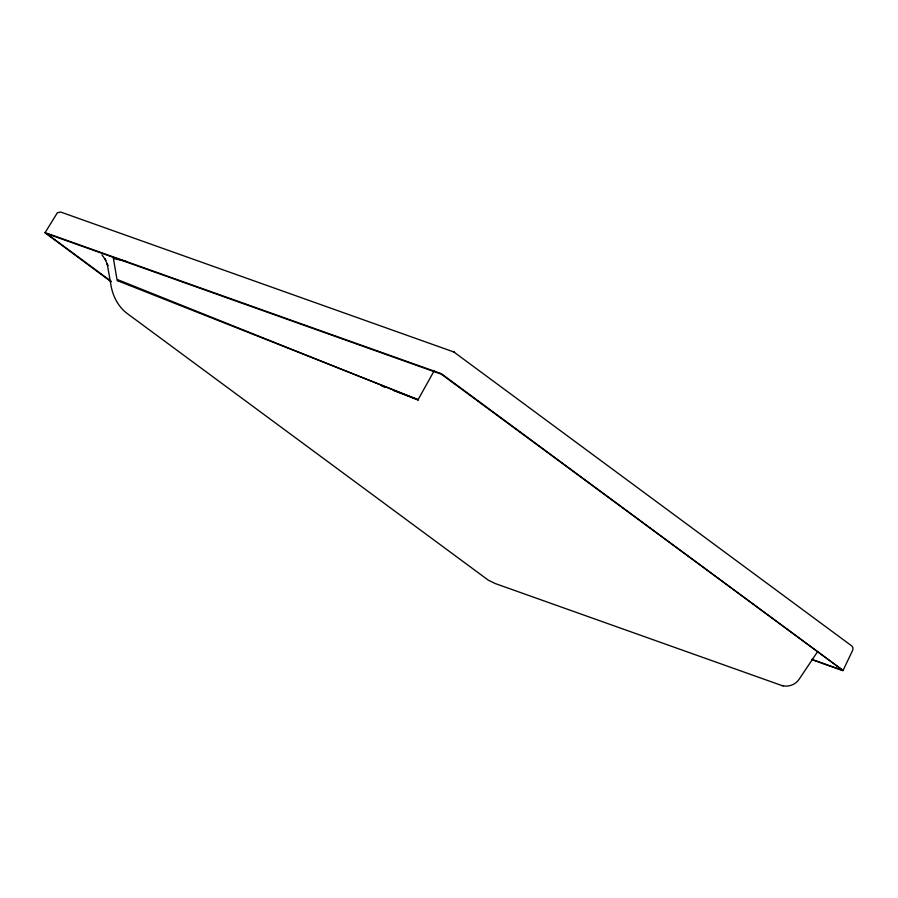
<?xml version="1.0" encoding="UTF-8"?>
<svg xmlns="http://www.w3.org/2000/svg" width="898" height="898" viewBox="0 0 898 898"><rect width="100%" height="100%" fill="white"/><g stroke="black" fill="none" stroke-linecap="round" stroke-linejoin="round"><path stroke-width="1.35" d="M811.882 659.682L842.953 670.66L852.763 650.073L852.965 647.66L851.708 645.886L453.849 351.982L60.772 212.074L57.416 212.703L45.001 232.795L111.105 281.748M434.318 370.537L418.131 399.588L117.178 280.569L113.092 256.637M817.64 651.566L799.164 679.202C795.347 684.994 787.557 687.61 781.035 685.253L495.202 583.532L488.366 580.209L127.785 313.93C118.098 306.959 112.418 295.644 110.768 283.981L107.232 263.978L107.883 265.651L104.909 258.882L105.998 260.454M44.911 232.548L441.389 373.691L843.11 670.559L811.848 659.278M113.541 258.557L125.799 261.116M781.9 685.511L783.101 685.814M381.594 385.96L385.511 387.465M393.358 390.462L418.187 399.958M843.031 670.391L441.322 374.185L46.752 233.648L111.273 281.377M418.187 399.936L118.121 279.839A53.386 34.416 -56.7 0 0 118.536 281.433M454.265 352.196L453.703 351.915L454.534 352.386M101.934 254.875L105.178 259.342"/></g></svg>
